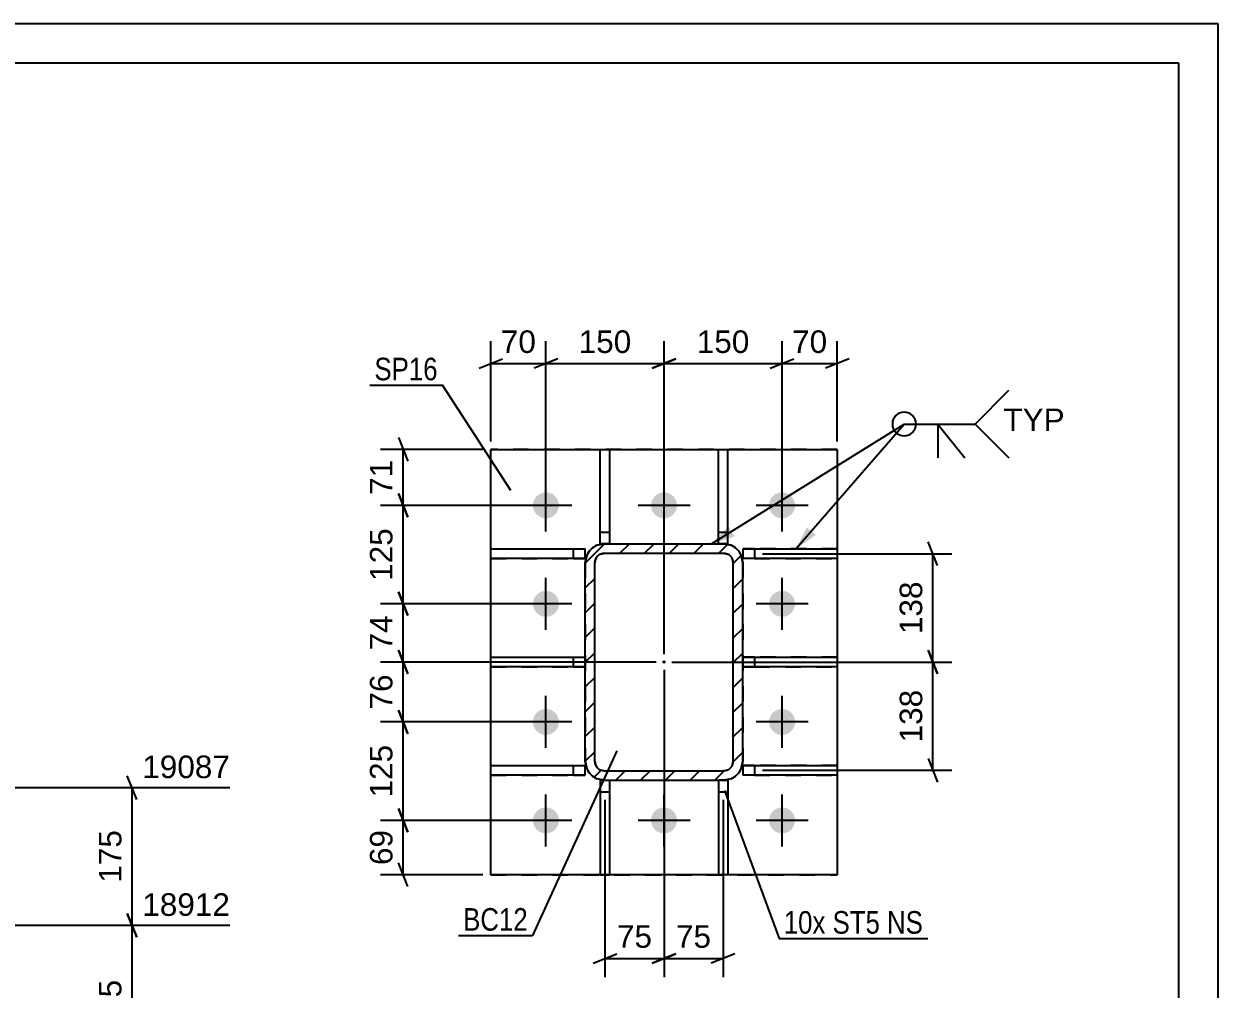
# Model space of a CAD drawing. Header units: millimetres. Extents: x -213 to 628, y -245 to 349.
# Drawn here: x 476.3 to 628, y 226.5 to 349.1 of the extents above; entities that cross this region are included whole.
import ezdxf

# ---------------------------------------------------------------- set-up
doc = ezdxf.new("R2010")
doc.units = ezdxf.units.MM
doc.linetypes.add('DXK_LINE_DOT2', pattern=[3.9198, 1.9599, -1.9599])
doc.linetypes.add('DXK_LINE_DOT3', pattern=[5.9187, 2.979, -0.9799, 0.9799, -0.9799])
doc.styles.add('Arial', font='arial.ttf', dxfattribs={"height": 0.2})
doc.styles.add('Arial Narrow', font='ARIALN.TTF', dxfattribs={"height": 0.2})

# ---------------------------------------------------------------- blocks, each defined once
blk = doc.blocks.new('Unknown-339279055-1134')
at = {"color": 5, "linetype": 'Continuous'}
for p, q in [((627.99, 349.07), (-213.01, 349.07)), ((627.99, -244.93), (627.99, 349.07)), ((622.99, 344.07), (-208.01, 344.07)), ((622.99, -239.93), (622.99, 344.07))]:
    blk.add_line(p, q, dxfattribs=at)
blk = doc.blocks.new('Part-339279055-22594 - 22568')
at = {"color": 2, "linetype": 'Continuous'}
for p, q in [((535.6, 267.45), (535.6, 268.65)), ((535.6, 268.65), (547.6, 268.65)), ((547.6, 267.45), (535.6, 267.45)), ((546.1, 267.45), (547.6, 267.45))]:
    blk.add_line(p, q, dxfattribs=at)
at = {"color": 7, "linetype": 'DXK_LINE_DOT2'}
for p, q in [((535.6, 268.65), (546.1, 268.65)), ((546.1, 267.45), (546.1, 268.65)), ((546.1, 268.65), (547.6, 268.65)), ((547.6, 268.65), (547.6, 267.45)), ((535.6, 267.45), (546.1, 267.45)), ((547.6, 267.45), (547.6, 267.45))]:
    blk.add_line(p, q, dxfattribs=at)
blk = doc.blocks.new('Part-339279055-22578 - 22568')
at = {"color": 2, "linetype": 'Continuous'}
for p, q in [((535.6, 241.05), (535.6, 295.05)), ((535.6, 295.05), (579.6, 295.05)), ((579.6, 295.05), (579.6, 241.05)), ((535.6, 241.05), (535.6, 241.05)), ((579.6, 241.05), (535.6, 241.05)), ((579.6, 241.05), (579.6, 241.05))]:
    blk.add_line(p, q, dxfattribs=at)
at = {"color": 7, "linetype": 'DXK_LINE_DOT2'}
for p, q in [((579.6, 295.05), (535.6, 295.05)), ((535.6, 241.05), (579.6, 241.05)), ((535.6, 241.05), (535.6, 241.05)), ((579.6, 241.05), (579.6, 241.05))]:
    blk.add_line(p, q, dxfattribs=at)
blk = doc.blocks.new('Part-339279055-22591 - 22568')
at = {"color": 2, "linetype": 'Continuous'}
for p, q in [((549.5, 253.05), (549.5, 241.05)), ((549.5, 253.05), (549.99, 253.05)), ((550.7, 241.05), (550.7, 253.05)), ((549.5, 241.05), (550.7, 241.05))]:
    blk.add_line(p, q, dxfattribs=at)
at = {"color": 7, "linetype": 'DXK_LINE_DOT2'}
for p, q in [((549.5, 253.05), (549.5, 253.05)), ((549.5, 253.05), (550.7, 253.05)), ((549.99, 253.05), (550.7, 253.05)), ((550.7, 253.05), (550.7, 253.05)), ((550.7, 253.05), (550.7, 253.05)), ((549.5, 251.55), (550.7, 251.55))]:
    blk.add_line(p, q, dxfattribs=at)
blk = doc.blocks.new('Part-339279055-22575 - 22568')
at = {"linetype": 'Continuous'}
h = blk.add_hatch(dxfattribs=at)
h.set_pattern_fill('', scale=0.7, style=0, pattern_type=0)
h.set_pattern_definition([(45, (547.5975, 255.453), (-1.57154, 1.57154), [])])
h.paths.add_polyline_path([(547.6, 280.65), (547.6, 255.45), (547.78, 254.53), (548.3, 253.76), (549.08, 253.24), (550, 253.05), (565.2, 253.05), (566.12, 253.24), (566.89, 253.76), (567.41, 254.53), (567.6, 255.45), (567.6, 280.65), (567.41, 281.57), (566.89, 282.35), (566.12, 282.87), (565.2, 283.05), (550, 283.05), (549.08, 282.87), (548.3, 282.35), (547.78, 281.57)])
h.paths.add_polyline_path([(549.15, 281.5), (549.54, 281.76), (550, 281.85), (565.2, 281.85), (565.66, 281.76), (566.05, 281.5), (566.31, 281.11), (566.4, 280.65), (566.4, 255.45), (566.31, 254.99), (566.05, 254.6), (565.66, 254.34), (565.2, 254.25), (550, 254.25), (549.54, 254.34), (549.15, 254.6), (548.89, 254.99), (548.8, 255.45), (548.8, 280.65), (548.89, 281.11)])
blk.add_hatch(color=246, dxfattribs=at).paths.add_polyline_path([(557.6, 267.95, -1), (557.6, 268.15, -1)])
at = {"color": 7, "linetype": 'DXK_LINE_DOT2'}
for p, q in [((549.08, 282.87), (550, 283.05)), ((550, 283.05), (565.2, 283.05)), ((565.2, 283.05), (566.12, 282.87)), ((547.6, 280.65), (547.78, 281.57)), ((548.89, 281.11), (548.8, 280.65)), ((550, 281.85), (549.54, 281.76)), ((550, 281.85), (565.2, 281.85)), ((565.66, 281.76), (565.2, 281.85)), ((566.4, 280.65), (566.31, 281.11)), ((567.41, 281.57), (567.6, 280.65)), ((547.6, 280.65), (547.6, 255.45)), ((548.8, 255.45), (548.8, 280.65)), ((566.4, 255.45), (566.4, 280.65)), ((567.6, 280.65), (567.6, 255.45)), ((547.78, 254.53), (547.6, 255.45)), ((548.8, 255.45), (548.89, 254.99)), ((566.31, 254.99), (566.4, 255.45)), ((567.6, 255.45), (567.41, 254.53)), ((549.54, 254.34), (549.99, 254.25)), ((549.99, 254.25), (550, 254.25)), ((550, 254.25), (565.2, 254.25)), ((565.2, 254.25), (565.65, 254.34)), ((565.65, 254.34), (565.66, 254.34)), ((549.99, 253.05), (549.08, 253.23)), ((550, 253.05), (549.99, 253.05)), ((550, 253.05), (565.2, 253.05)), ((565.21, 253.05), (565.2, 253.05)), ((566.12, 253.23), (565.21, 253.05))]:
    blk.add_line(p, q, dxfattribs=at)
at = {"color": 2, "linetype": 'Continuous'}
for p, q in [((550, 283.05), (549.08, 282.87)), ((550, 283.05), (550, 283.05)), ((550, 283.05), (565.2, 283.05)), ((565.2, 283.05), (565.2, 283.05)), ((566.12, 282.87), (565.2, 283.05)), ((547.78, 281.57), (547.6, 280.65)), ((548.8, 280.65), (548.89, 281.11)), ((549.54, 281.76), (550, 281.85)), ((550, 281.85), (550, 281.85)), ((550, 281.85), (565.2, 281.85)), ((565.2, 281.85), (565.2, 281.85)), ((565.2, 281.85), (565.66, 281.76)), ((566.31, 281.11), (566.4, 280.65)), ((567.6, 280.65), (567.41, 281.57)), ((547.6, 280.65), (547.6, 280.65)), ((547.6, 255.45), (547.6, 280.65)), ((548.8, 280.65), (548.8, 280.65)), ((548.8, 255.45), (548.8, 280.65)), ((566.4, 280.65), (566.4, 280.65)), ((566.4, 255.45), (566.4, 280.65)), ((567.6, 280.65), (567.6, 280.65)), ((567.6, 255.45), (567.6, 280.65)), ((547.6, 255.45), (547.6, 255.45)), ((547.6, 255.45), (547.78, 254.53)), ((548.8, 255.45), (548.8, 255.45)), ((548.89, 254.99), (548.8, 255.45)), ((566.4, 255.45), (566.31, 254.99)), ((566.4, 255.45), (566.4, 255.45)), ((567.41, 254.53), (567.6, 255.45)), ((567.6, 255.45), (567.6, 255.45)), ((550, 254.25), (549.54, 254.34)), ((550, 254.25), (550, 254.25)), ((550, 254.25), (565.2, 254.25)), ((565.66, 254.34), (565.2, 254.25)), ((565.2, 254.25), (565.2, 254.25)), ((549.08, 253.24), (550, 253.05)), ((550, 253.05), (550, 253.05)), ((550, 253.05), (565.2, 253.05)), ((565.2, 253.05), (566.12, 253.24)), ((565.2, 253.05), (565.2, 253.05))]:
    blk.add_line(p, q, dxfattribs=at)
at = {"color": 7, "linetype": 'DXK_LINE_DOT3'}
blk.add_line((557.6, 268.05), (557.6, 268.05), dxfattribs=at)
at = {"color": 246, "linetype": 'DXK_LINE_DOT2'}
blk.add_line((557.6, 268.05), (557.6, 268.05), dxfattribs=at)
at = {"color": 246, "linetype": 'Continuous'}
blk.add_circle((557.6, 268.05), 0.1, dxfattribs=at)
at = {"color": 7, "linetype": 'DXK_LINE_DOT2'}
for centre, radius, start, end in [((550, 280.65), 2.4, 112.5, 157.5), ((565.2, 280.65), 2.4, 22.5, 67.5), ((550, 280.65), 1.2, 112.5, 157.5), ((565.2, 280.65), 1.2, 22.5, 67.5), ((550, 255.45), 1.2, 202.5, 247.5), ((565.2, 255.45), 1.2, 292.5, 337.5), ((550, 255.45), 2.4, 202.5, 247.5), ((565.2, 255.45), 2.4, 292.5, 337.5)]:
    blk.add_arc(centre, radius, start, end, dxfattribs=at)
at = {"color": 2, "linetype": 'Continuous'}
for centre, radius, start, end in [((550, 280.65), 2.4, 112.5, 157.5), ((565.2, 280.65), 2.4, 22.5, 67.5), ((550, 280.65), 1.2, 112.5, 157.5), ((565.2, 280.65), 1.2, 22.5, 67.5), ((550, 255.45), 1.2, 202.5, 247.5), ((565.2, 255.45), 1.2, 292.5, 337.5), ((550, 255.45), 2.4, 202.5, 247.5), ((565.2, 255.45), 2.4, 292.5, 337.5)]:
    blk.add_arc(centre, radius, start, end, dxfattribs=at)
blk = doc.blocks.new('Part-339279055-22590 - 22568')
at = {"color": 2, "linetype": 'Continuous'}
for p, q in [((564.5, 253.05), (564.5, 241.05)), ((565.7, 253.05), (565.2, 253.05)), ((565.7, 253.05), (565.7, 241.05)), ((565.7, 241.05), (564.5, 241.05))]:
    blk.add_line(p, q, dxfattribs=at)
at = {"color": 7, "linetype": 'DXK_LINE_DOT2'}
for p, q in [((564.5, 253.05), (564.5, 253.05)), ((564.5, 253.05), (564.5, 253.05)), ((565.2, 253.05), (564.5, 253.05)), ((564.5, 253.05), (565.7, 253.05)), ((565.7, 253.05), (565.7, 253.05)), ((564.5, 251.55), (565.7, 251.55))]:
    blk.add_line(p, q, dxfattribs=at)
blk = doc.blocks.new('Part-339279055-22592 - 22568')
at = {"color": 2, "linetype": 'Continuous'}
for p, q in [((564.5, 283.05), (564.5, 295.05)), ((564.5, 295.05), (565.7, 295.05)), ((565.7, 283.05), (565.7, 295.05)), ((565.7, 283.05), (564.5, 283.05)), ((565.7, 283.05), (565.2, 283.05))]:
    blk.add_line(p, q, dxfattribs=at)
at = {"color": 7, "linetype": 'DXK_LINE_DOT2'}
for p, q in [((564.5, 284.55), (565.7, 284.55)), ((565.2, 283.05), (564.5, 283.05)), ((564.5, 283.05), (564.5, 283.05)), ((564.5, 283.05), (564.5, 283.05)), ((565.7, 283.05), (565.7, 283.05)), ((565.7, 283.05), (565.7, 283.05))]:
    blk.add_line(p, q, dxfattribs=at)
blk = doc.blocks.new('Part-339279055-22593 - 22568')
at = {"color": 2, "linetype": 'Continuous'}
for p, q in [((549.5, 283.05), (549.5, 295.05)), ((549.5, 295.05), (550.7, 295.05)), ((550.7, 283.05), (550.7, 295.05)), ((550.7, 283.05), (549.5, 283.05)), ((549.5, 283.05), (549.99, 283.05))]:
    blk.add_line(p, q, dxfattribs=at)
at = {"color": 7, "linetype": 'DXK_LINE_DOT2'}
for p, q in [((549.5, 284.55), (550.7, 284.55)), ((549.5, 283.05), (549.5, 283.05)), ((549.5, 283.05), (549.5, 283.05)), ((549.99, 283.05), (550.7, 283.05)), ((550.7, 283.05), (550.7, 283.05)), ((550.7, 283.05), (550.7, 283.05))]:
    blk.add_line(p, q, dxfattribs=at)
blk = doc.blocks.new('Part-339279055-22595 - 22568')
at = {"color": 2, "linetype": 'Continuous'}
for p, q in [((535.6, 281.2), (535.6, 282.4)), ((535.6, 282.4), (547.6, 282.4)), ((547.6, 281.2), (547.6, 282.4)), ((547.6, 281.2), (535.6, 281.2)), ((546.1, 281.2), (547.6, 281.2))]:
    blk.add_line(p, q, dxfattribs=at)
at = {"color": 7, "linetype": 'DXK_LINE_DOT2'}
for p, q in [((535.6, 282.4), (546.1, 282.4)), ((546.1, 281.2), (546.1, 282.4)), ((546.1, 282.4), (547.6, 282.4)), ((535.6, 281.2), (546.1, 281.2)), ((547.6, 281.2), (547.6, 281.2)), ((547.6, 281.2), (547.6, 281.2))]:
    blk.add_line(p, q, dxfattribs=at)
blk = doc.blocks.new('Part-339279055-22596 - 22568')
at = {"color": 2, "linetype": 'Continuous'}
for p, q in [((535.6, 253.7), (535.6, 254.9)), ((535.6, 254.9), (547.6, 254.9)), ((547.6, 253.7), (547.6, 254.9)), ((547.6, 253.7), (535.6, 253.7)), ((546.1, 253.7), (547.6, 253.7))]:
    blk.add_line(p, q, dxfattribs=at)
at = {"color": 7, "linetype": 'DXK_LINE_DOT2'}
for p, q in [((535.6, 254.9), (546.1, 254.9)), ((546.1, 253.7), (546.1, 254.9)), ((546.1, 254.9), (547.6, 254.9)), ((535.6, 253.7), (546.1, 253.7)), ((547.6, 253.7), (547.6, 253.7)), ((547.6, 253.7), (547.6, 253.7))]:
    blk.add_line(p, q, dxfattribs=at)
blk = doc.blocks.new('Part-339279055-22597 - 22568')
at = {"color": 2, "linetype": 'Continuous'}
for p, q in [((567.6, 268.65), (579.6, 268.65)), ((579.6, 268.65), (579.6, 267.45)), ((567.6, 267.45), (569.1, 267.45)), ((579.6, 267.45), (567.6, 267.45))]:
    blk.add_line(p, q, dxfattribs=at)
at = {"color": 7, "linetype": 'DXK_LINE_DOT2'}
for p, q in [((569.1, 268.65), (567.6, 268.65)), ((567.6, 268.65), (567.6, 268.65)), ((567.6, 268.65), (567.6, 267.45)), ((579.6, 268.65), (569.1, 268.65)), ((569.1, 268.65), (569.1, 267.45)), ((569.1, 267.45), (579.6, 267.45))]:
    blk.add_line(p, q, dxfattribs=at)
blk = doc.blocks.new('Part-339279055-22598 - 22568')
at = {"color": 2, "linetype": 'Continuous'}
for p, q in [((567.6, 282.4), (579.6, 282.4)), ((567.6, 282.4), (567.6, 281.2)), ((579.6, 282.4), (579.6, 281.2)), ((569.1, 281.2), (567.6, 281.2)), ((579.6, 281.2), (567.6, 281.2))]:
    blk.add_line(p, q, dxfattribs=at)
at = {"color": 7, "linetype": 'DXK_LINE_DOT2'}
for p, q in [((569.1, 282.4), (567.6, 282.4)), ((567.6, 282.4), (567.6, 282.4)), ((579.6, 282.4), (569.1, 282.4)), ((569.1, 282.4), (569.1, 281.2)), ((567.6, 281.2), (567.6, 281.2)), ((567.6, 281.2), (567.6, 281.2)), ((569.1, 281.2), (579.6, 281.2))]:
    blk.add_line(p, q, dxfattribs=at)
blk = doc.blocks.new('Part-339279055-22599 - 22568')
at = {"color": 2, "linetype": 'Continuous'}
for p, q in [((567.6, 254.9), (579.6, 254.9)), ((567.6, 254.9), (567.6, 253.7)), ((579.6, 254.9), (579.6, 253.7)), ((569.1, 253.7), (567.6, 253.7)), ((579.6, 253.7), (567.6, 253.7))]:
    blk.add_line(p, q, dxfattribs=at)
at = {"color": 7, "linetype": 'DXK_LINE_DOT2'}
for p, q in [((569.1, 254.9), (567.6, 254.9)), ((567.6, 254.9), (567.6, 254.9)), ((579.6, 254.9), (569.1, 254.9)), ((569.1, 254.9), (569.1, 253.7)), ((567.6, 253.7), (567.6, 253.7)), ((567.6, 253.7), (567.6, 253.7)), ((569.1, 253.7), (579.6, 253.7))]:
    blk.add_line(p, q, dxfattribs=at)
blk = doc.blocks.new('Bolt-339279055-22684 - 22568')
at = {"linetype": 'Continuous'}
for points in [[(540.95, 287.94), (540.98, 288.28), (541.09, 288.61), (541.26, 288.91), (541.49, 289.17), (541.77, 289.37), (542.09, 289.51), (542.43, 289.58), (542.77, 289.58), (543.11, 289.51), (543.42, 289.37), (543.7, 289.17), (543.93, 288.91), (544.1, 288.61), (544.21, 288.28), (544.25, 287.94), (544.21, 287.6), (544.1, 287.27), (543.93, 286.97), (543.7, 286.71), (543.42, 286.51), (543.11, 286.37), (542.77, 286.3), (542.43, 286.3), (542.09, 286.37), (541.77, 286.51), (541.49, 286.71), (541.26, 286.97), (541.09, 287.27), (540.98, 287.6)], [(555.95, 287.94), (555.98, 288.28), (556.09, 288.61), (556.26, 288.91), (556.49, 289.17), (556.77, 289.37), (557.09, 289.51), (557.43, 289.58), (557.77, 289.58), (558.11, 289.51), (558.42, 289.37), (558.7, 289.17), (558.93, 288.91), (559.1, 288.61), (559.21, 288.28), (559.25, 287.94), (559.21, 287.6), (559.1, 287.27), (558.93, 286.97), (558.7, 286.71), (558.42, 286.51), (558.11, 286.37), (557.77, 286.3), (557.43, 286.3), (557.09, 286.37), (556.77, 286.51), (556.49, 286.71), (556.26, 286.97), (556.09, 287.27), (555.98, 287.6)], [(570.95, 287.94), (570.98, 288.28), (571.09, 288.61), (571.26, 288.91), (571.49, 289.17), (571.77, 289.37), (572.09, 289.51), (572.43, 289.58), (572.77, 289.58), (573.11, 289.51), (573.42, 289.37), (573.7, 289.17), (573.93, 288.91), (574.1, 288.61), (574.21, 288.28), (574.25, 287.94), (574.21, 287.6), (574.1, 287.27), (573.93, 286.97), (573.7, 286.71), (573.42, 286.51), (573.11, 286.37), (572.77, 286.3), (572.43, 286.3), (572.09, 286.37), (571.77, 286.51), (571.49, 286.71), (571.26, 286.97), (571.09, 287.27), (570.98, 287.6)], [(540.95, 275.44), (540.98, 275.78), (541.09, 276.11), (541.26, 276.41), (541.49, 276.67), (541.77, 276.87), (542.09, 277.01), (542.43, 277.08), (542.77, 277.08), (543.11, 277.01), (543.42, 276.87), (543.7, 276.67), (543.93, 276.41), (544.1, 276.11), (544.21, 275.78), (544.25, 275.44), (544.21, 275.1), (544.1, 274.77), (543.93, 274.47), (543.7, 274.21), (543.42, 274.01), (543.11, 273.87), (542.77, 273.8), (542.43, 273.8), (542.09, 273.87), (541.77, 274.01), (541.49, 274.21), (541.26, 274.47), (541.09, 274.77), (540.98, 275.1)], [(570.95, 275.44), (570.98, 275.78), (571.09, 276.11), (571.26, 276.41), (571.49, 276.67), (571.77, 276.87), (572.09, 277.01), (572.43, 277.08), (572.77, 277.08), (573.11, 277.01), (573.42, 276.87), (573.7, 276.67), (573.93, 276.41), (574.1, 276.11), (574.21, 275.78), (574.25, 275.44), (574.21, 275.1), (574.1, 274.77), (573.93, 274.47), (573.7, 274.21), (573.42, 274.01), (573.11, 273.87), (572.77, 273.8), (572.43, 273.8), (572.09, 273.87), (571.77, 274.01), (571.49, 274.21), (571.26, 274.47), (571.09, 274.77), (570.98, 275.1)], [(540.95, 260.44), (540.98, 260.78), (541.09, 261.11), (541.26, 261.41), (541.49, 261.67), (541.77, 261.87), (542.09, 262.01), (542.43, 262.08), (542.77, 262.08), (543.11, 262.01), (543.42, 261.87), (543.7, 261.67), (543.93, 261.41), (544.1, 261.11), (544.21, 260.78), (544.25, 260.44), (544.21, 260.1), (544.1, 259.77), (543.93, 259.47), (543.7, 259.21), (543.42, 259.01), (543.11, 258.87), (542.77, 258.8), (542.43, 258.8), (542.09, 258.87), (541.77, 259.01), (541.49, 259.21), (541.26, 259.47), (541.09, 259.77), (540.98, 260.1)], [(570.95, 260.44), (570.98, 260.78), (571.09, 261.11), (571.26, 261.41), (571.49, 261.67), (571.77, 261.87), (572.09, 262.01), (572.43, 262.08), (572.77, 262.08), (573.11, 262.01), (573.42, 261.87), (573.7, 261.67), (573.93, 261.41), (574.1, 261.11), (574.21, 260.78), (574.25, 260.44), (574.21, 260.1), (574.1, 259.77), (573.93, 259.47), (573.7, 259.21), (573.42, 259.01), (573.11, 258.87), (572.77, 258.8), (572.43, 258.8), (572.09, 258.87), (571.77, 259.01), (571.49, 259.21), (571.26, 259.47), (571.09, 259.77), (570.98, 260.1)], [(540.95, 247.94), (540.98, 248.28), (541.09, 248.61), (541.26, 248.91), (541.49, 249.17), (541.77, 249.37), (542.09, 249.51), (542.43, 249.58), (542.77, 249.58), (543.11, 249.51), (543.42, 249.37), (543.7, 249.17), (543.93, 248.91), (544.1, 248.61), (544.21, 248.28), (544.25, 247.94), (544.21, 247.6), (544.1, 247.27), (543.93, 246.97), (543.7, 246.71), (543.42, 246.51), (543.11, 246.37), (542.77, 246.3), (542.43, 246.3), (542.09, 246.37), (541.77, 246.51), (541.49, 246.71), (541.26, 246.97), (541.09, 247.27), (540.98, 247.6)], [(555.95, 247.94), (555.98, 248.28), (556.09, 248.61), (556.26, 248.91), (556.49, 249.17), (556.77, 249.37), (557.09, 249.51), (557.43, 249.58), (557.77, 249.58), (558.11, 249.51), (558.42, 249.37), (558.7, 249.17), (558.93, 248.91), (559.1, 248.61), (559.21, 248.28), (559.25, 247.94), (559.21, 247.6), (559.1, 247.27), (558.93, 246.97), (558.7, 246.71), (558.42, 246.51), (558.11, 246.37), (557.77, 246.3), (557.43, 246.3), (557.09, 246.37), (556.77, 246.51), (556.49, 246.71), (556.26, 246.97), (556.09, 247.27), (555.98, 247.6)], [(570.95, 247.94), (570.98, 248.28), (571.09, 248.61), (571.26, 248.91), (571.49, 249.17), (571.77, 249.37), (572.09, 249.51), (572.43, 249.58), (572.77, 249.58), (573.11, 249.51), (573.42, 249.37), (573.7, 249.17), (573.93, 248.91), (574.1, 248.61), (574.21, 248.28), (574.25, 247.94), (574.21, 247.6), (574.1, 247.27), (573.93, 246.97), (573.7, 246.71), (573.42, 246.51), (573.11, 246.37), (572.77, 246.3), (572.43, 246.3), (572.09, 246.37), (571.77, 246.51), (571.49, 246.71), (571.26, 246.97), (571.09, 247.27), (570.98, 247.6)]]:
    blk.add_hatch(color=1, dxfattribs=at).paths.add_polyline_path(points)
at = {"color": 1, "linetype": 'Continuous'}
for p, q in [((542.6, 284.64), (542.6, 291.24)), ((557.6, 284.64), (557.6, 291.24)), ((572.6, 284.64), (572.6, 291.24)), ((545.9, 287.94), (539.3, 287.94)), ((560.9, 287.94), (554.3, 287.94)), ((575.9, 287.94), (569.3, 287.94)), ((542.6, 272.14), (542.6, 278.74)), ((572.6, 272.14), (572.6, 278.74)), ((545.9, 275.44), (539.3, 275.44)), ((575.9, 275.44), (569.3, 275.44)), ((542.6, 257.14), (542.6, 263.74)), ((572.6, 257.14), (572.6, 263.74)), ((545.9, 260.44), (539.3, 260.44)), ((575.9, 260.44), (569.3, 260.44)), ((542.6, 244.64), (542.6, 251.24)), ((557.6, 244.64), (557.6, 251.24)), ((572.6, 244.64), (572.6, 251.24)), ((545.9, 247.94), (539.3, 247.94)), ((560.9, 247.94), (554.3, 247.94)), ((575.9, 247.94), (569.3, 247.94))]:
    blk.add_line(p, q, dxfattribs=at)
blk = doc.blocks.new('StraightDimension-339279055-25264 - 22568')
at = {"color": 7, "linetype": 'Continuous'}
for p, q in [((557.6, 267.06), (557.6, 228.02)), ((565.1, 250.55), (565.1, 228.02)), ((556.1, 229.82), (559.1, 231.02)), ((566.6, 231.02), (563.6, 229.82)), ((557.6, 230.42), (565.1, 230.42))]:
    blk.add_line(p, q, dxfattribs=at)
at = {"color": 0}
blk.add_wipeout([(564.17, 231.17), (564.17, 235.37), (558.52, 235.37), (558.52, 231.17)], dxfattribs=at)
at = {"color": 3, "style": 'Arial'}
blk.add_text('75', height=2.865, dxfattribs=at).set_placement((559.12, 231.77))
blk = doc.blocks.new('StraightDimension-339279055-25273 - 22568')
at = {"color": 7, "linetype": 'Continuous'}
for p, q in [((592.35, 280.3), (591.15, 283.3)), ((570.1, 281.8), (594.15, 281.8)), ((591.75, 268.05), (591.75, 281.8)), ((591.15, 269.55), (592.35, 266.55)), ((558.6, 268.05), (594.15, 268.05))]:
    blk.add_line(p, q, dxfattribs=at)
at = {"color": 0}
blk.add_wipeout([(591, 278.86), (586.8, 278.86), (586.8, 270.99), (591, 270.99)], dxfattribs=at)
at = {"color": 3, "style": 'Arial'}
blk.add_text('138', height=2.865, rotation=90.0002, dxfattribs=at).set_placement((590.4, 271.59))
blk = doc.blocks.new('StraightDimension-339279055-25225 - 22568')
at = {"color": 7, "linetype": 'Continuous'}
for p, q in [((523.85, 261.94), (525.05, 258.94)), ((541.6, 260.44), (521.6, 260.44)), ((524.45, 247.94), (524.45, 260.44)), ((525.05, 246.44), (523.85, 249.44)), ((541.6, 247.94), (521.6, 247.94))]:
    blk.add_line(p, q, dxfattribs=at)
at = {"color": 0}
blk.add_wipeout([(523.7, 258.13), (519.5, 258.13), (519.5, 250.25), (523.7, 250.25)], dxfattribs=at)
at = {"color": 3, "style": 'Arial'}
blk.add_text('125', height=2.865, rotation=90.0002, dxfattribs=at).set_placement((523.1, 250.85))
blk = doc.blocks.new('StraightDimension-339279055-25265 - 22568')
at = {"color": 7, "linetype": 'Continuous'}
for p, q in [((557.6, 267.06), (557.6, 228.02)), ((550.1, 250.55), (550.1, 228.02)), ((548.6, 229.82), (551.6, 231.02)), ((559.1, 231.02), (556.1, 229.82)), ((550.1, 230.42), (557.6, 230.42))]:
    blk.add_line(p, q, dxfattribs=at)
at = {"color": 0}
blk.add_wipeout([(556.67, 231.17), (556.67, 235.37), (551.02, 235.37), (551.02, 231.17)], dxfattribs=at)
at = {"color": 3, "style": 'Arial'}
blk.add_text('75', height=2.865, dxfattribs=at).set_placement((551.62, 231.77))
blk = doc.blocks.new('StraightDimension-339279055-25223 - 22568')
at = {"color": 7, "linetype": 'Continuous'}
for p, q in [((523.85, 276.94), (525.05, 273.94)), ((541.6, 275.44), (521.6, 275.44)), ((524.45, 268.05), (524.45, 275.44)), ((525.05, 266.55), (523.85, 269.55)), ((556.6, 268.05), (521.6, 268.05))]:
    blk.add_line(p, q, dxfattribs=at)
at = {"color": 0}
blk.add_wipeout([(523.7, 274.57), (519.5, 274.57), (519.5, 268.92), (523.7, 268.92)], dxfattribs=at)
at = {"color": 3, "style": 'Arial'}
blk.add_text('74', height=2.865, rotation=90.0002, dxfattribs=at).set_placement((523.1, 269.52))
blk = doc.blocks.new('StraightDimension-339279055-25159 - 22568')
at = {"color": 7, "linetype": 'Continuous'}
for p, q in [((542.6, 288.94), (542.6, 308.79)), ((557.6, 269.05), (557.6, 308.79)), ((544.1, 306.54), (541.1, 305.34)), ((556.1, 305.34), (559.1, 306.54)), ((542.6, 305.94), (557.6, 305.94))]:
    blk.add_line(p, q, dxfattribs=at)
at = {"color": 0}
blk.add_wipeout([(554.03, 306.69), (554.03, 310.89), (546.16, 310.89), (546.16, 306.69)], dxfattribs=at)
at = {"color": 3, "style": 'Arial'}
blk.add_text('150', height=2.865, dxfattribs=at).set_placement((546.76, 307.29))
blk = doc.blocks.new('StraightDimension-339279055-25221 - 22568')
at = {"color": 7, "linetype": 'Continuous'}
for p, q in [((523.85, 296.55), (525.05, 293.55)), ((534.6, 295.05), (521.6, 295.05)), ((524.45, 287.94), (524.45, 295.05)), ((525.05, 286.44), (523.85, 289.44)), ((541.6, 287.94), (521.6, 287.94))]:
    blk.add_line(p, q, dxfattribs=at)
at = {"color": 0}
blk.add_wipeout([(523.7, 294.32), (519.5, 294.32), (519.5, 288.67), (523.7, 288.67)], dxfattribs=at)
at = {"color": 3, "style": 'Arial'}
blk.add_text('71', height=2.865, rotation=90.0002, dxfattribs=at).set_placement((523.1, 289.27))
blk = doc.blocks.new('StraightDimension-339279055-25157 - 22568')
at = {"color": 7, "linetype": 'Continuous'}
for p, q in [((572.6, 288.94), (572.6, 308.79)), ((579.6, 296.05), (579.6, 308.79)), ((571.1, 305.34), (574.1, 306.54)), ((581.1, 306.54), (578.1, 305.34)), ((572.6, 305.94), (579.6, 305.94))]:
    blk.add_line(p, q, dxfattribs=at)
at = {"color": 0}
blk.add_wipeout([(578.92, 306.69), (578.92, 310.89), (573.27, 310.89), (573.27, 306.69)], dxfattribs=at)
at = {"color": 3, "style": 'Arial'}
blk.add_text('70', height=2.865, dxfattribs=at).set_placement((573.87, 307.29))
blk = doc.blocks.new('StraightDimension-339279055-25222 - 22568')
at = {"color": 7, "linetype": 'Continuous'}
for p, q in [((523.85, 289.44), (525.05, 286.44)), ((541.6, 287.94), (521.6, 287.94)), ((524.45, 275.44), (524.45, 287.94)), ((525.05, 273.94), (523.85, 276.94)), ((541.6, 275.44), (521.6, 275.44))]:
    blk.add_line(p, q, dxfattribs=at)
at = {"color": 0}
blk.add_wipeout([(523.7, 285.63), (519.5, 285.63), (519.5, 277.75), (523.7, 277.75)], dxfattribs=at)
at = {"color": 3, "style": 'Arial'}
blk.add_text('125', height=2.865, rotation=90.0002, dxfattribs=at).set_placement((523.1, 278.35))
blk = doc.blocks.new('StraightDimension-339279055-25158 - 22568')
at = {"color": 7, "linetype": 'Continuous'}
for p, q in [((557.6, 269.05), (557.6, 308.79)), ((572.6, 288.94), (572.6, 308.79)), ((559.1, 306.54), (556.1, 305.34)), ((571.1, 305.34), (574.1, 306.54)), ((557.6, 305.94), (572.6, 305.94))]:
    blk.add_line(p, q, dxfattribs=at)
at = {"color": 0}
blk.add_wipeout([(569.03, 306.69), (569.03, 310.89), (561.16, 310.89), (561.16, 306.69)], dxfattribs=at)
at = {"color": 3, "style": 'Arial'}
blk.add_text('150', height=2.865, dxfattribs=at).set_placement((561.76, 307.29))
blk = doc.blocks.new('StraightDimension-339279055-25224 - 22568')
at = {"color": 7, "linetype": 'Continuous'}
for p, q in [((523.85, 269.55), (525.05, 266.55)), ((556.6, 268.05), (521.6, 268.05)), ((524.45, 260.44), (524.45, 268.05)), ((525.05, 258.94), (523.85, 261.94)), ((541.6, 260.44), (521.6, 260.44))]:
    blk.add_line(p, q, dxfattribs=at)
at = {"color": 0}
blk.add_wipeout([(523.7, 267.07), (519.5, 267.07), (519.5, 261.42), (523.7, 261.42)], dxfattribs=at)
at = {"color": 3, "style": 'Arial'}
blk.add_text('76', height=2.865, rotation=90.0002, dxfattribs=at).set_placement((523.1, 262.02))
blk = doc.blocks.new('StraightDimension-339279055-25160 - 22568')
at = {"color": 7, "linetype": 'Continuous'}
for p, q in [((535.6, 296.05), (535.6, 308.79)), ((542.6, 288.94), (542.6, 308.79)), ((534.1, 305.34), (537.1, 306.54)), ((544.1, 306.54), (541.1, 305.34)), ((535.6, 305.94), (542.6, 305.94))]:
    blk.add_line(p, q, dxfattribs=at)
at = {"color": 0}
blk.add_wipeout([(541.92, 306.69), (541.92, 310.89), (536.27, 310.89), (536.27, 306.69)], dxfattribs=at)
at = {"color": 3, "style": 'Arial'}
blk.add_text('70', height=2.865, dxfattribs=at).set_placement((536.87, 307.29))
blk = doc.blocks.new('StraightDimension-339279055-25226 - 22568')
at = {"color": 7, "linetype": 'Continuous'}
for p, q in [((523.85, 249.44), (525.05, 246.44)), ((541.6, 247.94), (521.6, 247.94)), ((524.45, 241.05), (524.45, 247.94)), ((525.05, 239.55), (523.85, 242.55)), ((534.6, 241.05), (521.6, 241.05))]:
    blk.add_line(p, q, dxfattribs=at)
at = {"color": 0}
blk.add_wipeout([(523.7, 247.32), (519.5, 247.32), (519.5, 241.67), (523.7, 241.67)], dxfattribs=at)
at = {"color": 3, "style": 'Arial'}
blk.add_text('69', height=2.865, rotation=90.0002, dxfattribs=at).set_placement((523.1, 242.27))
blk = doc.blocks.new('StraightDimension-339279055-25274 - 22568')
at = {"color": 7, "linetype": 'Continuous'}
for p, q in [((592.35, 266.55), (591.15, 269.55)), ((558.6, 268.05), (594.15, 268.05)), ((591.75, 254.3), (591.75, 268.05)), ((591.15, 255.8), (592.35, 252.8)), ((570.1, 254.3), (594.15, 254.3))]:
    blk.add_line(p, q, dxfattribs=at)
at = {"color": 0}
blk.add_wipeout([(591, 265.11), (586.8, 265.11), (586.8, 257.24), (591, 257.24)], dxfattribs=at)
at = {"color": 3, "style": 'Arial'}
blk.add_text('138', height=2.865, rotation=90.0002, dxfattribs=at).set_placement((590.4, 257.84))
blk = doc.blocks.new('StraightDimension-339279055-23271 - 2113')
at = {"color": 7, "linetype": 'Continuous'}
for p, q in [((490.62, 250.61), (489.42, 253.61)), ((393.19, 252.11), (502.44, 252.11)), ((490.02, 234.62), (490.02, 252.11)), ((489.42, 236.12), (490.62, 233.12)), ((393.19, 234.62), (502.44, 234.62))]:
    blk.add_line(p, q, dxfattribs=at)
at = {"color": 0, "linetype": 'Continuous'}
blk.add_wipeout([(503.04, 252.71), (503.04, 256.91), (490.72, 256.91), (490.72, 252.71)], dxfattribs=at)
at = {"color": 0}
blk.add_wipeout([(489.27, 247.3), (485.07, 247.3), (485.07, 239.43), (489.27, 239.43)], dxfattribs=at)
at = {"color": 3, "linetype": 'Continuous', "style": 'Arial'}
blk.add_text('19087', height=2.865, dxfattribs=at).set_placement((491.32, 253.31))
at = {"color": 3, "style": 'Arial'}
blk.add_text('175', height=2.865, rotation=90.0002, dxfattribs=at).set_placement((488.67, 240.03))
blk = doc.blocks.new('StraightDimension-339279055-23272 - 2113')
at = {"color": 7, "linetype": 'Continuous'}
for p, q in [((490.62, 233.12), (489.42, 236.12)), ((393.19, 234.62), (502.44, 234.62)), ((490.02, 214.1), (490.02, 234.62)), ((489.42, 215.6), (490.62, 212.6)), ((449.57, 214.1), (502.44, 214.1))]:
    blk.add_line(p, q, dxfattribs=at)
at = {"color": 0, "linetype": 'Continuous'}
blk.add_wipeout([(503.04, 235.22), (503.04, 239.42), (490.72, 239.42), (490.72, 235.22)], dxfattribs=at)
at = {"color": 0}
blk.add_wipeout([(489.27, 228.3), (485.07, 228.3), (485.07, 220.42), (489.27, 220.42)], dxfattribs=at)
at = {"color": 3, "linetype": 'Continuous', "style": 'Arial'}
blk.add_text('18912', height=2.865, dxfattribs=at).set_placement((491.32, 235.82))
at = {"color": 3, "style": 'Arial'}
blk.add_text('205', height=2.865, rotation=90.0002, dxfattribs=at).set_placement((488.67, 221.02))
blk = doc.blocks.new('Mark-339279055-25346 - 22568')
at = {"color": 0}
blk.add_wipeout([(540.3, 233.94), (540.3, 236.94), (532.08, 236.94), (532.08, 233.94)], dxfattribs=at)
blk.add_wipeout([(540.3, 233.94), (540.3, 236.94), (532.08, 236.94), (532.08, 233.94)], dxfattribs=at)
at = {"color": 30, "linetype": 'Continuous'}
for p in [(551.61, 256.79), (531.48, 233.34)]:
    blk.add_line(p, (540.9, 233.34), dxfattribs=at)
at = {"color": 3, "style": 'Arial Narrow'}
blk.add_text('BC12', height=2.863, dxfattribs=at).set_placement((532.08, 233.94))
blk = doc.blocks.new('MarkSet-339279055-25323 - 22568')
at = {"color": 0}
for points in [[(578.11, 233.56), (578.11, 236.56), (572.81, 236.56), (572.81, 233.56)], [(585.03, 233.56), (585.03, 236.56), (579.01, 236.56), (579.01, 233.56)], [(590.5, 233.56), (590.5, 236.56), (585.93, 236.56), (585.93, 233.56)]]:
    blk.add_wipeout(points, dxfattribs=at)
for points in [[(578.11, 233.56), (578.11, 236.56), (572.81, 236.56), (572.81, 233.56)], [(585.03, 233.56), (585.03, 236.56), (579.01, 236.56), (579.01, 233.56)], [(590.5, 233.56), (590.5, 236.56), (585.93, 236.56), (585.93, 233.56)]]:
    blk.add_wipeout(points, dxfattribs=at)
at = {"color": 30, "linetype": 'Continuous'}
for p, q in [((565.3, 251.73), (572.21, 232.96)), ((572.21, 232.96), (591.1, 232.96))]:
    blk.add_line(p, q, dxfattribs=at)
at = {"color": 3, "style": 'Arial Narrow'}
for s, p in [('10x', (572.81, 233.56)), ('ST5', (579.01, 233.56)), ('NS', (585.93, 233.56))]:
    blk.add_text(s, height=2.863, dxfattribs=at).set_placement(p)
blk = doc.blocks.new('Mark-339279055-25341 - 22568')
at = {"color": 0}
blk.add_wipeout([(528.85, 303.82), (528.85, 306.82), (520.81, 306.82), (520.81, 303.82)], dxfattribs=at)
blk.add_wipeout([(528.85, 303.82), (528.85, 306.82), (520.81, 306.82), (520.81, 303.82)], dxfattribs=at)
at = {"color": 30, "linetype": 'Continuous'}
for p in [(520.21, 303.22), (538.12, 289.84)]:
    blk.add_line(p, (529.45, 303.22), dxfattribs=at)
at = {"color": 3, "style": 'Arial Narrow'}
blk.add_text('SP16', height=2.863, dxfattribs=at).set_placement((520.81, 303.82))
blk = doc.blocks.new('WeldMark-339279055-25377 - 22568')
at = {"linetype": 'Continuous'}
for points in [[(566.57, 284), (563.63, 283.05), (565.78, 285.27)], [(576.88, 284.18), (574.35, 282.4), (575.75, 285.16)]]:
    blk.add_hatch(color=30, dxfattribs=at).paths.add_polyline_path(points)
at = {"color": 30, "linetype": 'Continuous'}
for p, q in [((563.63, 283.05), (588.11, 298.27)), ((574.35, 282.4), (588.11, 298.27)), ((588.11, 298.27), (597.11, 298.27))]:
    blk.add_line(p, q, dxfattribs=at)
at = {"color": 3, "linetype": 'Continuous'}
for q in [(595.82, 293.99), (592.39, 293.99)]:
    blk.add_line((592.39, 298.27), q, dxfattribs=at)
for start, end in [(90, 270), (270, 90)]:
    blk.add_arc((588.11, 298.27), 1.5, start, end, dxfattribs=at)
at = {"color": 0, "linetype": 'Continuous'}
blk.add_wipeout([(608.48, 297.37), (608.48, 300.37), (600.71, 300.37), (600.71, 297.37)], dxfattribs=at)
blk.add_wipeout([(608.48, 297.37), (608.48, 300.37), (600.71, 300.37), (600.71, 297.37)], dxfattribs=at)
at = {"color": 3, "linetype": 'Continuous'}
for q in [(601.39, 302.56), (601.39, 293.99)]:
    blk.add_line((597.11, 298.27), q, dxfattribs=at)
at = {"color": 3, "linetype": 'Continuous', "style": 'Arial'}
blk.add_text('TYP', height=2.865, dxfattribs=at).set_placement((600.71, 297.37))

msp = doc.modelspace()

# ---------------------------------------------------------------- block references
for name in ['Unknown-339279055-1134', 'Part-339279055-22578 - 22568', 'Part-339279055-22593 - 22568', 'Part-339279055-22592 - 22568', 'Bolt-339279055-22684 - 22568', 'Part-339279055-22595 - 22568', 'Part-339279055-22575 - 22568', 'Part-339279055-22598 - 22568', 'Part-339279055-22594 - 22568', 'Part-339279055-22597 - 22568', 'Part-339279055-22596 - 22568', 'Part-339279055-22599 - 22568', 'Part-339279055-22591 - 22568', 'Part-339279055-22590 - 22568']:
    msp.add_blockref(name, (0, 0))

# ---------------------------------------------------------------- next in the draw order: block references
for name in ['StraightDimension-339279055-25157 - 22568', 'StraightDimension-339279055-25264 - 22568', 'StraightDimension-339279055-25225 - 22568', 'StraightDimension-339279055-23271 - 2113']:
    msp.add_blockref(name, (0, 0))

# ---------------------------------------------------------------- next in the draw order: block references
for name in ['StraightDimension-339279055-25273 - 22568', 'MarkSet-339279055-25323 - 22568', 'StraightDimension-339279055-25226 - 22568', 'StraightDimension-339279055-23272 - 2113']:
    msp.add_blockref(name, (0, 0))

# ---------------------------------------------------------------- next in the draw order: block references
msp.add_blockref('StraightDimension-339279055-25265 - 22568', (0, 0))

# ---------------------------------------------------------------- next in the draw order: block references
for name in ['StraightDimension-339279055-25223 - 22568', 'Mark-339279055-25346 - 22568']:
    msp.add_blockref(name, (0, 0))

# ---------------------------------------------------------------- next in the draw order: block references
msp.add_blockref('StraightDimension-339279055-25159 - 22568', (0, 0))

# ---------------------------------------------------------------- next in the draw order: block references
for name in ['StraightDimension-339279055-25158 - 22568', 'StraightDimension-339279055-25221 - 22568']:
    msp.add_blockref(name, (0, 0))

# ---------------------------------------------------------------- next in the draw order: block references
for name in ['WeldMark-339279055-25377 - 22568', 'StraightDimension-339279055-25222 - 22568', 'StraightDimension-339279055-25224 - 22568', 'StraightDimension-339279055-25274 - 22568']:
    msp.add_blockref(name, (0, 0))

# ---------------------------------------------------------------- next in the draw order: block references
msp.add_blockref('StraightDimension-339279055-25160 - 22568', (0, 0))

# ---------------------------------------------------------------- next in the draw order: block references
msp.add_blockref('Mark-339279055-25341 - 22568', (0, 0))

doc.saveas('drawing.dxf')
